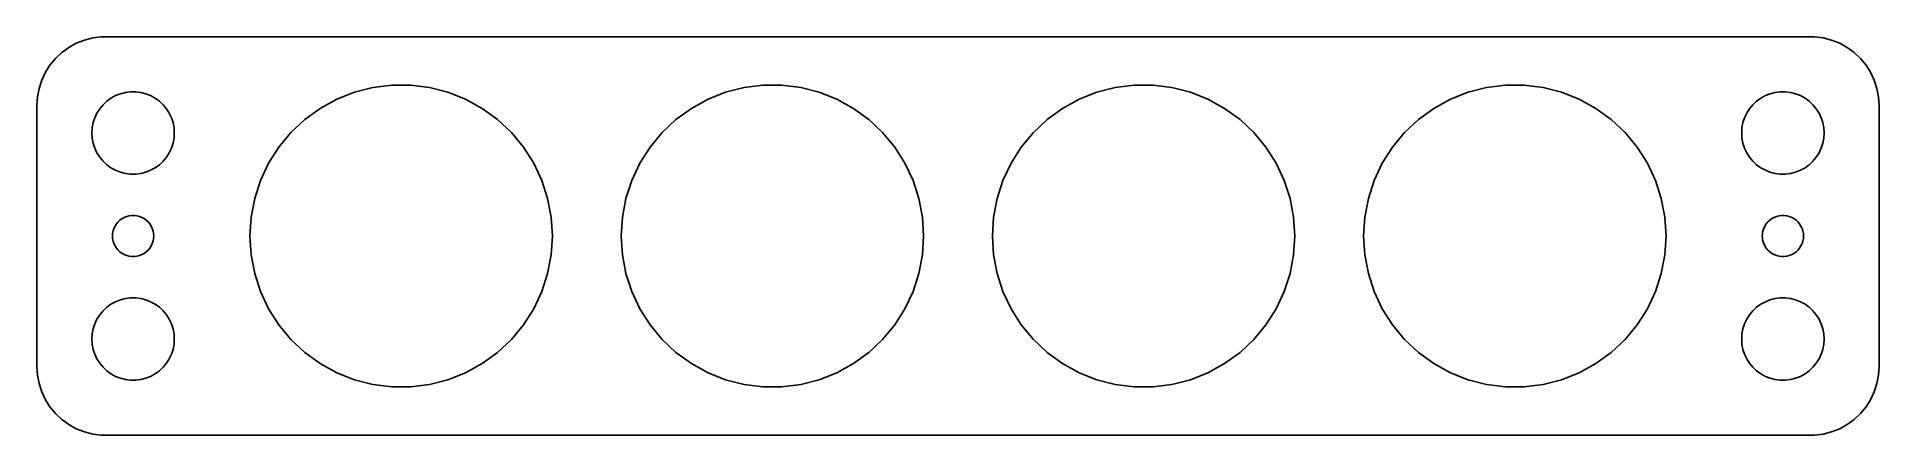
# Model space of a CAD drawing. Header units: metres. Extents: x -67 to 67, y -14 to 14.
import ezdxf

# ---------------------------------------------------------------- set-up
doc = ezdxf.new("R2010")
doc.units = ezdxf.units.M

msp = doc.modelspace()

# ---------------------------------------------------------------- linework, layer by layer
for p, q in [((-64.6791, 13.7216), (-65.1871, 13.3526)), ((-64.1289, 14.0241), (-64.6791, 13.7216)), ((-63.5451, 14.2553), (-64.1289, 14.0241)), ((-62.9369, 14.4114), (-63.5451, 14.2553)), ((-62.3139, 14.4901), (-62.9369, 14.4114)), ((62.3139, 14.4901), (-62.3139, 14.4901)), ((62.9369, 14.4114), (62.3139, 14.4901)), ((63.5451, 14.2553), (62.9369, 14.4114)), ((64.1289, 14.0241), (63.5451, 14.2553)), ((64.6791, 13.7216), (64.1289, 14.0241)), ((65.1871, 13.3526), (64.6791, 13.7216)), ((-66.0451, 12.4389), (-66.3815, 11.9088)), ((-65.6448, 12.9227), (-66.0451, 12.4389)), ((-65.1871, 13.3526), (-65.6448, 12.9227)), ((65.6448, 12.9227), (65.1871, 13.3526)), ((66.0451, 12.4389), (65.6448, 12.9227)), ((66.3815, 11.9088), (66.0451, 12.4389)), ((-66.8429, 10.7434), (-66.9606, 10.1267)), ((-66.6489, 11.3406), (-66.8429, 10.7434)), ((-66.3815, 11.9088), (-66.6489, 11.3406)), ((-43.8992, 10.4616), (-42.5612, 10.8051)), ((-42.5612, 10.8051), (-41.1907, 10.9783)), ((-41.1907, 10.9783), (-39.8093, 10.9783)), ((-39.8093, 10.9783), (-38.4388, 10.8051)), ((-38.4388, 10.8051), (-37.1008, 10.4616)), ((-16.8992, 10.4616), (-15.5612, 10.8051)), ((-15.5612, 10.8051), (-14.1907, 10.9783)), ((-14.1907, 10.9783), (-12.8093, 10.9783)), ((-12.8093, 10.9783), (-11.4388, 10.8051)), ((-11.4388, 10.8051), (-10.1008, 10.4616)), ((10.1008, 10.4616), (11.4388, 10.8051)), ((11.4388, 10.8051), (12.8093, 10.9783)), ((12.8093, 10.9783), (14.1907, 10.9783)), ((14.1907, 10.9783), (15.5612, 10.8051)), ((15.5612, 10.8051), (16.8992, 10.4616)), ((37.1008, 10.4616), (38.4388, 10.8051)), ((38.4388, 10.8051), (39.8093, 10.9783)), ((39.8093, 10.9783), (41.1907, 10.9783)), ((41.1907, 10.9783), (42.5612, 10.8051)), ((42.5612, 10.8051), (43.8992, 10.4616)), ((66.6489, 11.3406), (66.3815, 11.9088)), ((66.8429, 10.7434), (66.6489, 11.3406)), ((66.9606, 10.1267), (66.8429, 10.7434)), ((-66.9606, 10.1267), (-67, 9.5)), ((-67, 9.5), (-67, -9.5)), ((-62.427, 9.26335), (-62.1869, 9.55363)), ((-62.1869, 9.55363), (-61.9123, 9.81154)), ((-61.9123, 9.81154), (-61.6075, 10.033)), ((-61.6075, 10.033), (-61.2773, 10.2145)), ((-61.2773, 10.2145), (-60.927, 10.3532)), ((-60.927, 10.3532), (-60.5621, 10.4469)), ((-60.5621, 10.4469), (-60.1884, 10.4941)), ((-60.1884, 10.4941), (-59.8116, 10.4941)), ((-59.8116, 10.4941), (-59.4379, 10.4469)), ((-59.4379, 10.4469), (-59.0729, 10.3532)), ((-59.0729, 10.3532), (-58.7227, 10.2145)), ((-58.7227, 10.2145), (-58.3925, 10.033)), ((-58.3925, 10.033), (-58.0877, 9.81154)), ((-58.0877, 9.81154), (-57.8131, 9.55363)), ((-57.8131, 9.55363), (-57.5729, 9.26335)), ((-46.3941, 9.2876), (-45.1836, 9.95309)), ((-45.1836, 9.95309), (-43.8992, 10.4616)), ((-37.1008, 10.4616), (-35.8164, 9.95309)), ((-35.8164, 9.95309), (-34.6059, 9.2876)), ((-19.3941, 9.2876), (-18.1836, 9.95309)), ((-18.1836, 9.95309), (-16.8992, 10.4616)), ((-10.1008, 10.4616), (-8.81642, 9.95309)), ((-8.81642, 9.95309), (-7.6059, 9.2876)), ((7.6059, 9.2876), (8.81642, 9.95309)), ((8.81642, 9.95309), (10.1008, 10.4616)), ((16.8992, 10.4616), (18.1836, 9.95309)), ((18.1836, 9.95309), (19.3941, 9.2876)), ((34.6059, 9.2876), (35.8164, 9.95309)), ((35.8164, 9.95309), (37.1008, 10.4616)), ((43.8992, 10.4616), (45.1836, 9.95309)), ((45.1836, 9.95309), (46.3941, 9.2876)), ((57.5729, 9.26335), (57.8131, 9.55363)), ((57.8131, 9.55363), (58.0877, 9.81154)), ((58.0877, 9.81154), (58.3925, 10.033)), ((58.3925, 10.033), (58.7227, 10.2145)), ((58.7227, 10.2145), (59.0729, 10.3532)), ((59.0729, 10.3532), (59.4379, 10.4469)), ((59.4379, 10.4469), (59.8116, 10.4941)), ((59.8116, 10.4941), (60.1884, 10.4941)), ((60.1884, 10.4941), (60.5621, 10.4469)), ((60.5621, 10.4469), (60.927, 10.3532)), ((60.927, 10.3532), (61.2773, 10.2145)), ((61.2773, 10.2145), (61.6075, 10.033)), ((61.6075, 10.033), (61.9123, 9.81154)), ((61.9123, 9.81154), (62.1869, 9.55363)), ((62.1869, 9.55363), (62.427, 9.26335)), ((67, 9.5), (66.9606, 10.1267)), ((67, -9.5), (67, 9.5)), ((-62.9763, 7.87599), (-62.9057, 8.24606)), ((-62.9057, 8.24606), (-62.7893, 8.60437)), ((-62.7893, 8.60437), (-62.6289, 8.94525)), ((-62.6289, 8.94525), (-62.427, 9.26335)), ((-57.5729, 9.26335), (-57.3711, 8.94525)), ((-57.3711, 8.94525), (-57.2107, 8.60437)), ((-57.2107, 8.60437), (-57.0942, 8.24606)), ((-57.0942, 8.24606), (-57.0237, 7.87599)), ((-48.5186, 7.53001), (-47.5117, 8.47563)), ((-47.5117, 8.47563), (-46.3941, 9.2876)), ((-34.6059, 9.2876), (-33.4883, 8.47563)), ((-33.4883, 8.47563), (-32.4813, 7.53001)), ((-21.5186, 7.53001), (-20.5117, 8.47563)), ((-20.5117, 8.47563), (-19.3941, 9.2876)), ((-7.6059, 9.2876), (-6.48833, 8.47563)), ((-6.48833, 8.47563), (-5.48134, 7.53001)), ((5.48134, 7.53001), (6.48833, 8.47563)), ((6.48833, 8.47563), (7.6059, 9.2876)), ((19.3941, 9.2876), (20.5117, 8.47563)), ((20.5117, 8.47563), (21.5186, 7.53001)), ((32.4813, 7.53001), (33.4883, 8.47563)), ((33.4883, 8.47563), (34.6059, 9.2876)), ((46.3941, 9.2876), (47.5117, 8.47563)), ((47.5117, 8.47563), (48.5186, 7.53001)), ((57.0237, 7.87599), (57.0942, 8.24606)), ((57.0942, 8.24606), (57.2107, 8.60437)), ((57.2107, 8.60437), (57.3711, 8.94525)), ((57.3711, 8.94525), (57.5729, 9.26335)), ((62.427, 9.26335), (62.6289, 8.94525)), ((62.6289, 8.94525), (62.7893, 8.60437)), ((62.7893, 8.60437), (62.9057, 8.24606)), ((62.9057, 8.24606), (62.9763, 7.87599)), ((-63, 7.5), (-62.9763, 7.87599)), ((-62.9763, 7.12399), (-63, 7.5)), ((-62.9057, 6.75392), (-62.9763, 7.12399)), ((-62.7893, 6.39561), (-62.9057, 6.75392)), ((-57.0942, 6.75392), (-57.2107, 6.39561)), ((-57.0237, 7.12399), (-57.0942, 6.75392)), ((-57.0237, 7.87599), (-57, 7.5)), ((-57, 7.5), (-57.0237, 7.12399)), ((-49.3992, 6.46564), (-48.5186, 7.53001)), ((-32.4813, 7.53001), (-31.6008, 6.46564)), ((-22.3992, 6.46564), (-21.5186, 7.53001)), ((-5.48134, 7.53001), (-4.6008, 6.46564)), ((4.6008, 6.46564), (5.48134, 7.53001)), ((21.5186, 7.53001), (22.3992, 6.46564)), ((31.6008, 6.46564), (32.4813, 7.53001)), ((48.5186, 7.53001), (49.3992, 6.46564)), ((57, 7.5), (57.0237, 7.87599)), ((57.0237, 7.12399), (57, 7.5)), ((57.0942, 6.75392), (57.0237, 7.12399)), ((57.2107, 6.39561), (57.0942, 6.75392)), ((62.9057, 6.75392), (62.7893, 6.39561)), ((62.9763, 7.12399), (62.9057, 6.75392)), ((62.9763, 7.87599), (63, 7.5)), ((63, 7.5), (62.9763, 7.12399)), ((-62.6289, 6.05473), (-62.7893, 6.39561)), ((-62.427, 5.73663), (-62.6289, 6.05473)), ((-62.1869, 5.44635), (-62.427, 5.73663)), ((-61.9123, 5.18845), (-62.1869, 5.44635)), ((-57.8131, 5.44635), (-58.0877, 5.18845)), ((-57.5729, 5.73663), (-57.8131, 5.44635)), ((-57.3711, 6.05473), (-57.5729, 5.73663)), ((-57.2107, 6.39561), (-57.3711, 6.05473)), ((-50.1394, 5.29929), (-49.3992, 6.46564)), ((-31.6008, 6.46564), (-30.8606, 5.29929)), ((-23.1394, 5.29929), (-22.3992, 6.46564)), ((-4.6008, 6.46564), (-3.86063, 5.29929)), ((3.86063, 5.29929), (4.6008, 6.46564)), ((22.3992, 6.46564), (23.1394, 5.29929)), ((30.8606, 5.29929), (31.6008, 6.46564)), ((49.3992, 6.46564), (50.1394, 5.29929)), ((57.3711, 6.05473), (57.2107, 6.39561)), ((57.5729, 5.73663), (57.3711, 6.05473)), ((57.8131, 5.44635), (57.5729, 5.73663)), ((58.0877, 5.18845), (57.8131, 5.44635)), ((62.1869, 5.44635), (61.9123, 5.18845)), ((62.427, 5.73663), (62.1869, 5.44635)), ((62.6289, 6.05473), (62.427, 5.73663)), ((62.7893, 6.39561), (62.6289, 6.05473)), ((-61.6075, 4.96701), (-61.9123, 5.18845)), ((-61.2773, 4.78551), (-61.6075, 4.96701)), ((-60.927, 4.64682), (-61.2773, 4.78551)), ((-60.5621, 4.55313), (-60.927, 4.64682)), ((-60.1884, 4.50591), (-60.5621, 4.55313)), ((-59.8116, 4.50591), (-60.1884, 4.50591)), ((-59.4379, 4.55313), (-59.8116, 4.50591)), ((-59.0729, 4.64682), (-59.4379, 4.55313)), ((-58.7227, 4.78551), (-59.0729, 4.64682)), ((-58.3925, 4.96701), (-58.7227, 4.78551)), ((-58.0877, 5.18845), (-58.3925, 4.96701)), ((-51.1544, 2.73558), (-50.7275, 4.04936)), ((-50.7275, 4.04936), (-50.1394, 5.29929)), ((-30.8606, 5.29929), (-30.2724, 4.04936)), ((-30.2724, 4.04936), (-29.8456, 2.73558)), ((-24.1544, 2.73558), (-23.7275, 4.04936)), ((-23.7275, 4.04936), (-23.1394, 5.29929)), ((-3.86063, 5.29929), (-3.27245, 4.04936)), ((-3.27245, 4.04936), (-2.84558, 2.73558)), ((2.84558, 2.73558), (3.27245, 4.04936)), ((3.27245, 4.04936), (3.86063, 5.29929)), ((23.1394, 5.29929), (23.7275, 4.04936)), ((23.7275, 4.04936), (24.1544, 2.73558)), ((29.8456, 2.73558), (30.2724, 4.04936)), ((30.2724, 4.04936), (30.8606, 5.29929)), ((50.1394, 5.29929), (50.7275, 4.04936)), ((50.7275, 4.04936), (51.1544, 2.73558)), ((58.3925, 4.96701), (58.0877, 5.18845)), ((58.7227, 4.78551), (58.3925, 4.96701)), ((59.0729, 4.64682), (58.7227, 4.78551)), ((59.4379, 4.55313), (59.0729, 4.64682)), ((59.8116, 4.50591), (59.4379, 4.55313)), ((60.1884, 4.50591), (59.8116, 4.50591)), ((60.5621, 4.55313), (60.1884, 4.50591)), ((60.927, 4.64682), (60.5621, 4.55313)), ((61.2773, 4.78551), (60.927, 4.64682)), ((61.6075, 4.96701), (61.2773, 4.78551)), ((61.9123, 5.18845), (61.6075, 4.96701)), ((-51.4133, 1.37866), (-51.1544, 2.73558)), ((-29.8456, 2.73558), (-29.5867, 1.37866)), ((-24.4133, 1.37866), (-24.1544, 2.73558)), ((-2.84558, 2.73558), (-2.58673, 1.37866)), ((2.58673, 1.37866), (2.84558, 2.73558)), ((24.1544, 2.73558), (24.4133, 1.37866)), ((29.5867, 1.37866), (29.8456, 2.73558)), ((51.1544, 2.73558), (51.4133, 1.37866)), ((-60.8037, 1.26648), (-60.6387, 1.35724)), ((-60.6387, 1.35724), (-60.4635, 1.42657)), ((-60.4635, 1.42657), (-60.2811, 1.47342)), ((-60.2811, 1.47342), (-60.0942, 1.49704)), ((-60.0942, 1.49704), (-59.9058, 1.49704)), ((-59.9058, 1.49704), (-59.7189, 1.47342)), ((-59.7189, 1.47342), (-59.5365, 1.42657)), ((-59.5365, 1.42657), (-59.3613, 1.35724)), ((-59.3613, 1.35724), (-59.1963, 1.26648)), ((-51.5, 0), (-51.4133, 1.37866)), ((-29.5867, 1.37866), (-29.5, 0)), ((-24.5, 0), (-24.4133, 1.37866)), ((-2.58673, 1.37866), (-2.5, 0)), ((2.5, 0), (2.58673, 1.37866)), ((24.4133, 1.37866), (24.5, 0)), ((29.5, 0), (29.5867, 1.37866)), ((51.4133, 1.37866), (51.5, 0)), ((59.1963, 1.26648), (59.3613, 1.35724)), ((59.3613, 1.35724), (59.5365, 1.42657)), ((59.5365, 1.42657), (59.7189, 1.47342)), ((59.7189, 1.47342), (59.9058, 1.49704)), ((59.9058, 1.49704), (60.0942, 1.49704)), ((60.0942, 1.49704), (60.2811, 1.47342)), ((60.2811, 1.47342), (60.4635, 1.42657)), ((60.4635, 1.42657), (60.6387, 1.35724)), ((60.6387, 1.35724), (60.8037, 1.26648)), ((-61.5, 0), (-61.4882, 0.187988)), ((-61.4882, -0.187988), (-61.5, 0)), ((-61.4882, 0.187988), (-61.4529, 0.373032)), ((-61.4529, 0.373032), (-61.3947, 0.552185)), ((-61.3947, 0.552185), (-61.3145, 0.722626)), ((-61.3145, 0.722626), (-61.2135, 0.881668)), ((-61.2135, 0.881668), (-61.0934, 1.02681)), ((-61.0934, 1.02681), (-60.9561, 1.15576)), ((-60.9561, 1.15576), (-60.8037, 1.26648)), ((-59.1963, 1.26648), (-59.0439, 1.15576)), ((-59.0439, 1.15576), (-58.9065, 1.02681)), ((-58.9065, 1.02681), (-58.7865, 0.881668)), ((-58.7865, 0.881668), (-58.6855, 0.722626)), ((-58.6855, 0.722626), (-58.6053, 0.552185)), ((-58.6053, 0.552185), (-58.5471, 0.373032)), ((-58.5471, 0.373032), (-58.5118, 0.187988)), ((-58.5118, 0.187988), (-58.5, 0)), ((-58.5, 0), (-58.5118, -0.187988)), ((-51.4133, -1.37866), (-51.5, 0)), ((-29.5, 0), (-29.5867, -1.37866)), ((-24.4133, -1.37866), (-24.5, 0)), ((-2.5, 0), (-2.58673, -1.37866)), ((2.58673, -1.37866), (2.5, 0)), ((24.5, 0), (24.4133, -1.37866)), ((29.5867, -1.37866), (29.5, 0)), ((51.5, 0), (51.4133, -1.37866)), ((58.5, 0), (58.5118, 0.187988)), ((58.5118, -0.187988), (58.5, 0)), ((58.5118, 0.187988), (58.5471, 0.373032)), ((58.5471, 0.373032), (58.6053, 0.552185)), ((58.6053, 0.552185), (58.6855, 0.722626)), ((58.6855, 0.722626), (58.7865, 0.881668)), ((58.7865, 0.881668), (58.9065, 1.02681)), ((58.9065, 1.02681), (59.0439, 1.15576)), ((59.0439, 1.15576), (59.1963, 1.26648)), ((60.8037, 1.26648), (60.9561, 1.15576)), ((60.9561, 1.15576), (61.0934, 1.02681)), ((61.0934, 1.02681), (61.2135, 0.881668)), ((61.2135, 0.881668), (61.3145, 0.722626)), ((61.3145, 0.722626), (61.3947, 0.552185)), ((61.3947, 0.552185), (61.4529, 0.373032)), ((61.4529, 0.373032), (61.4882, 0.187988)), ((61.4882, 0.187988), (61.5, 0)), ((61.5, 0), (61.4882, -0.187988)), ((-61.4529, -0.373032), (-61.4882, -0.187988)), ((-61.3947, -0.552185), (-61.4529, -0.373032)), ((-61.3145, -0.722626), (-61.3947, -0.552185)), ((-61.2135, -0.881668), (-61.3145, -0.722626)), ((-61.0934, -1.02681), (-61.2135, -0.881668)), ((-60.9561, -1.15576), (-61.0934, -1.02681)), ((-60.8037, -1.26648), (-60.9561, -1.15576)), ((-60.6387, -1.35724), (-60.8037, -1.26648)), ((-59.1963, -1.26648), (-59.3613, -1.35724)), ((-59.0439, -1.15576), (-59.1963, -1.26648)), ((-58.9065, -1.02681), (-59.0439, -1.15576)), ((-58.7865, -0.881668), (-58.9065, -1.02681)), ((-58.6855, -0.722626), (-58.7865, -0.881668)), ((-58.6053, -0.552185), (-58.6855, -0.722626)), ((-58.5471, -0.373032), (-58.6053, -0.552185)), ((-58.5118, -0.187988), (-58.5471, -0.373032)), ((58.5471, -0.373032), (58.5118, -0.187988)), ((58.6053, -0.552185), (58.5471, -0.373032)), ((58.6855, -0.722626), (58.6053, -0.552185)), ((58.7865, -0.881668), (58.6855, -0.722626)), ((58.9065, -1.02681), (58.7865, -0.881668)), ((59.0439, -1.15576), (58.9065, -1.02681)), ((59.1963, -1.26648), (59.0439, -1.15576)), ((59.3613, -1.35724), (59.1963, -1.26648)), ((60.8037, -1.26648), (60.6387, -1.35724)), ((60.9561, -1.15576), (60.8037, -1.26648)), ((61.0934, -1.02681), (60.9561, -1.15576)), ((61.2135, -0.881668), (61.0934, -1.02681)), ((61.3145, -0.722626), (61.2135, -0.881668)), ((61.3947, -0.552185), (61.3145, -0.722626)), ((61.4529, -0.373032), (61.3947, -0.552185)), ((61.4882, -0.187988), (61.4529, -0.373032)), ((-60.4635, -1.42657), (-60.6387, -1.35724)), ((-60.2811, -1.47342), (-60.4635, -1.42657)), ((-60.0942, -1.49704), (-60.2811, -1.47342)), ((-59.9058, -1.49704), (-60.0942, -1.49704)), ((-59.7189, -1.47342), (-59.9058, -1.49704)), ((-59.5365, -1.42657), (-59.7189, -1.47342)), ((-59.3613, -1.35724), (-59.5365, -1.42657)), ((-51.1544, -2.73558), (-51.4133, -1.37866)), ((-29.5867, -1.37866), (-29.8456, -2.73558)), ((-24.1544, -2.73558), (-24.4133, -1.37866)), ((-2.58673, -1.37866), (-2.84558, -2.73558)), ((2.84558, -2.73558), (2.58673, -1.37866)), ((24.4133, -1.37866), (24.1544, -2.73558)), ((29.8456, -2.73558), (29.5867, -1.37866)), ((51.4133, -1.37866), (51.1544, -2.73558)), ((59.5365, -1.42657), (59.3613, -1.35724)), ((59.7189, -1.47342), (59.5365, -1.42657)), ((59.9058, -1.49704), (59.7189, -1.47342)), ((60.0942, -1.49704), (59.9058, -1.49704)), ((60.2811, -1.47342), (60.0942, -1.49704)), ((60.4635, -1.42657), (60.2811, -1.47342)), ((60.6387, -1.35724), (60.4635, -1.42657)), ((-50.7275, -4.04936), (-51.1544, -2.73558)), ((-29.8456, -2.73558), (-30.2724, -4.04936)), ((-23.7275, -4.04936), (-24.1544, -2.73558)), ((-2.84558, -2.73558), (-3.27245, -4.04936)), ((3.27245, -4.04936), (2.84558, -2.73558)), ((24.1544, -2.73558), (23.7275, -4.04936)), ((30.2724, -4.04936), (29.8456, -2.73558)), ((51.1544, -2.73558), (50.7275, -4.04936)), ((-62.1869, -5.44635), (-61.9123, -5.18845)), ((-61.9123, -5.18845), (-61.6075, -4.96701)), ((-61.6075, -4.96701), (-61.2773, -4.78551)), ((-61.2773, -4.78551), (-60.927, -4.64682)), ((-60.927, -4.64682), (-60.5621, -4.55313)), ((-60.5621, -4.55313), (-60.1884, -4.50591)), ((-60.1884, -4.50591), (-59.8116, -4.50591)), ((-59.8116, -4.50591), (-59.4379, -4.55313)), ((-59.4379, -4.55313), (-59.0729, -4.64682)), ((-59.0729, -4.64682), (-58.7227, -4.78551)), ((-58.7227, -4.78551), (-58.3925, -4.96701)), ((-58.3925, -4.96701), (-58.0877, -5.18845)), ((-58.0877, -5.18845), (-57.8131, -5.44635)), ((-50.1394, -5.29929), (-50.7275, -4.04936)), ((-49.3992, -6.46564), (-50.1394, -5.29929)), ((-30.8606, -5.29929), (-31.6008, -6.46564)), ((-30.2724, -4.04936), (-30.8606, -5.29929)), ((-23.1394, -5.29929), (-23.7275, -4.04936)), ((-22.3992, -6.46564), (-23.1394, -5.29929)), ((-3.86063, -5.29929), (-4.6008, -6.46564)), ((-3.27245, -4.04936), (-3.86063, -5.29929)), ((3.86063, -5.29929), (3.27245, -4.04936)), ((4.6008, -6.46564), (3.86063, -5.29929)), ((23.1394, -5.29929), (22.3992, -6.46564)), ((23.7275, -4.04936), (23.1394, -5.29929)), ((30.8606, -5.29929), (30.2724, -4.04936)), ((31.6008, -6.46564), (30.8606, -5.29929)), ((50.1394, -5.29929), (49.3992, -6.46564)), ((50.7275, -4.04936), (50.1394, -5.29929)), ((57.8131, -5.44635), (58.0877, -5.18845)), ((58.0877, -5.18845), (58.3925, -4.96701)), ((58.3925, -4.96701), (58.7227, -4.78551)), ((58.7227, -4.78551), (59.0729, -4.64682)), ((59.0729, -4.64682), (59.4379, -4.55313)), ((59.4379, -4.55313), (59.8116, -4.50591)), ((59.8116, -4.50591), (60.1884, -4.50591)), ((60.1884, -4.50591), (60.5621, -4.55313)), ((60.5621, -4.55313), (60.927, -4.64682)), ((60.927, -4.64682), (61.2773, -4.78551)), ((61.2773, -4.78551), (61.6075, -4.96701)), ((61.6075, -4.96701), (61.9123, -5.18845)), ((61.9123, -5.18845), (62.1869, -5.44635)), ((-62.9057, -6.75392), (-62.7893, -6.39561)), ((-62.7893, -6.39561), (-62.6289, -6.05473)), ((-62.6289, -6.05473), (-62.427, -5.73663)), ((-62.427, -5.73663), (-62.1869, -5.44635)), ((-57.8131, -5.44635), (-57.5729, -5.73663)), ((-57.5729, -5.73663), (-57.3711, -6.05473)), ((-57.3711, -6.05473), (-57.2107, -6.39561)), ((-57.2107, -6.39561), (-57.0942, -6.75392)), ((-48.5186, -7.53001), (-49.3992, -6.46564)), ((-31.6008, -6.46564), (-32.4813, -7.53001)), ((-21.5186, -7.53001), (-22.3992, -6.46564)), ((-4.6008, -6.46564), (-5.48134, -7.53001)), ((5.48134, -7.53001), (4.6008, -6.46564)), ((22.3992, -6.46564), (21.5186, -7.53001)), ((32.4813, -7.53001), (31.6008, -6.46564)), ((49.3992, -6.46564), (48.5186, -7.53001)), ((57.0942, -6.75392), (57.2107, -6.39561)), ((57.2107, -6.39561), (57.3711, -6.05473)), ((57.3711, -6.05473), (57.5729, -5.73663)), ((57.5729, -5.73663), (57.8131, -5.44635)), ((62.1869, -5.44635), (62.427, -5.73663)), ((62.427, -5.73663), (62.6289, -6.05473)), ((62.6289, -6.05473), (62.7893, -6.39561)), ((62.7893, -6.39561), (62.9057, -6.75392)), ((-63, -7.5), (-62.9763, -7.12399)), ((-62.9763, -7.87599), (-63, -7.5)), ((-62.9763, -7.12399), (-62.9057, -6.75392)), ((-62.9057, -8.24606), (-62.9763, -7.87599)), ((-57.0942, -6.75392), (-57.0237, -7.12399)), ((-57.0237, -7.87599), (-57.0942, -8.24606)), ((-57.0237, -7.12399), (-57, -7.5)), ((-57, -7.5), (-57.0237, -7.87599)), ((-47.5117, -8.47563), (-48.5186, -7.53001)), ((-32.4813, -7.53001), (-33.4883, -8.47563)), ((-20.5117, -8.47563), (-21.5186, -7.53001)), ((-5.48134, -7.53001), (-6.48833, -8.47563)), ((6.48833, -8.47563), (5.48134, -7.53001)), ((21.5186, -7.53001), (20.5117, -8.47563)), ((33.4883, -8.47563), (32.4813, -7.53001)), ((48.5186, -7.53001), (47.5117, -8.47563)), ((57, -7.5), (57.0237, -7.12399)), ((57.0237, -7.87599), (57, -7.5)), ((57.0237, -7.12399), (57.0942, -6.75392)), ((57.0942, -8.24606), (57.0237, -7.87599)), ((62.9057, -6.75392), (62.9763, -7.12399)), ((62.9763, -7.87599), (62.9057, -8.24606)), ((62.9763, -7.12399), (63, -7.5)), ((63, -7.5), (62.9763, -7.87599)), ((-62.7893, -8.60437), (-62.9057, -8.24606)), ((-62.6289, -8.94525), (-62.7893, -8.60437)), ((-62.427, -9.26335), (-62.6289, -8.94525)), ((-62.1869, -9.55363), (-62.427, -9.26335)), ((-57.5729, -9.26335), (-57.8131, -9.55363)), ((-57.3711, -8.94525), (-57.5729, -9.26335)), ((-57.2107, -8.60437), (-57.3711, -8.94525)), ((-57.0942, -8.24606), (-57.2107, -8.60437)), ((-46.3941, -9.2876), (-47.5117, -8.47563)), ((-45.1836, -9.95309), (-46.3941, -9.2876)), ((-34.6059, -9.2876), (-35.8164, -9.95309)), ((-33.4883, -8.47563), (-34.6059, -9.2876)), ((-19.3941, -9.2876), (-20.5117, -8.47563)), ((-18.1836, -9.95309), (-19.3941, -9.2876)), ((-7.6059, -9.2876), (-8.81642, -9.95309)), ((-6.48833, -8.47563), (-7.6059, -9.2876)), ((7.6059, -9.2876), (6.48833, -8.47563)), ((8.81642, -9.95309), (7.6059, -9.2876)), ((19.3941, -9.2876), (18.1836, -9.95309)), ((20.5117, -8.47563), (19.3941, -9.2876)), ((34.6059, -9.2876), (33.4883, -8.47563)), ((35.8164, -9.95309), (34.6059, -9.2876)), ((46.3941, -9.2876), (45.1836, -9.95309)), ((47.5117, -8.47563), (46.3941, -9.2876)), ((57.2107, -8.60437), (57.0942, -8.24606)), ((57.3711, -8.94525), (57.2107, -8.60437)), ((57.5729, -9.26335), (57.3711, -8.94525)), ((57.8131, -9.55363), (57.5729, -9.26335)), ((62.427, -9.26335), (62.1869, -9.55363)), ((62.6289, -8.94525), (62.427, -9.26335)), ((62.7893, -8.60437), (62.6289, -8.94525)), ((62.9057, -8.24606), (62.7893, -8.60437)), ((-67, -9.5), (-66.9606, -10.1267)), ((-66.9606, -10.1267), (-66.8429, -10.7434)), ((-61.9123, -9.81154), (-62.1869, -9.55363)), ((-61.6075, -10.033), (-61.9123, -9.81154)), ((-61.2773, -10.2145), (-61.6075, -10.033)), ((-60.927, -10.3532), (-61.2773, -10.2145)), ((-60.5621, -10.4469), (-60.927, -10.3532)), ((-60.1884, -10.4941), (-60.5621, -10.4469)), ((-59.8116, -10.4941), (-60.1884, -10.4941)), ((-59.4379, -10.4469), (-59.8116, -10.4941)), ((-59.0729, -10.3532), (-59.4379, -10.4469)), ((-58.7227, -10.2145), (-59.0729, -10.3532)), ((-58.3925, -10.033), (-58.7227, -10.2145)), ((-58.0877, -9.81154), (-58.3925, -10.033)), ((-57.8131, -9.55363), (-58.0877, -9.81154)), ((-43.8992, -10.4616), (-45.1836, -9.95309)), ((-42.5612, -10.8051), (-43.8992, -10.4616)), ((-37.1008, -10.4616), (-38.4388, -10.8051)), ((-35.8164, -9.95309), (-37.1008, -10.4616)), ((-16.8992, -10.4616), (-18.1836, -9.95309)), ((-15.5612, -10.8051), (-16.8992, -10.4616)), ((-10.1008, -10.4616), (-11.4388, -10.8051)), ((-8.81642, -9.95309), (-10.1008, -10.4616)), ((10.1008, -10.4616), (8.81642, -9.95309)), ((11.4388, -10.8051), (10.1008, -10.4616)), ((16.8992, -10.4616), (15.5612, -10.8051)), ((18.1836, -9.95309), (16.8992, -10.4616)), ((37.1008, -10.4616), (35.8164, -9.95309)), ((38.4388, -10.8051), (37.1008, -10.4616)), ((43.8992, -10.4616), (42.5612, -10.8051)), ((45.1836, -9.95309), (43.8992, -10.4616)), ((58.0877, -9.81154), (57.8131, -9.55363)), ((58.3925, -10.033), (58.0877, -9.81154)), ((58.7227, -10.2145), (58.3925, -10.033)), ((59.0729, -10.3532), (58.7227, -10.2145)), ((59.4379, -10.4469), (59.0729, -10.3532)), ((59.8116, -10.4941), (59.4379, -10.4469)), ((60.1884, -10.4941), (59.8116, -10.4941)), ((60.5621, -10.4469), (60.1884, -10.4941)), ((60.927, -10.3532), (60.5621, -10.4469)), ((61.2773, -10.2145), (60.927, -10.3532)), ((61.6075, -10.033), (61.2773, -10.2145)), ((61.9123, -9.81154), (61.6075, -10.033)), ((62.1869, -9.55363), (61.9123, -9.81154)), ((66.8429, -10.7434), (66.9606, -10.1267)), ((66.9606, -10.1267), (67, -9.5)), ((-66.8429, -10.7434), (-66.6489, -11.3406)), ((-66.6489, -11.3406), (-66.3815, -11.9088)), ((-66.3815, -11.9088), (-66.0451, -12.4389)), ((-41.1907, -10.9783), (-42.5612, -10.8051)), ((-39.8093, -10.9783), (-41.1907, -10.9783)), ((-38.4388, -10.8051), (-39.8093, -10.9783)), ((-14.1907, -10.9783), (-15.5612, -10.8051)), ((-12.8093, -10.9783), (-14.1907, -10.9783)), ((-11.4388, -10.8051), (-12.8093, -10.9783)), ((12.8093, -10.9783), (11.4388, -10.8051)), ((14.1907, -10.9783), (12.8093, -10.9783)), ((15.5612, -10.8051), (14.1907, -10.9783)), ((39.8093, -10.9783), (38.4388, -10.8051)), ((41.1907, -10.9783), (39.8093, -10.9783)), ((42.5612, -10.8051), (41.1907, -10.9783)), ((66.0451, -12.4389), (66.3815, -11.9088)), ((66.3815, -11.9088), (66.6489, -11.3406)), ((66.6489, -11.3406), (66.8429, -10.7434)), ((-66.0451, -12.4389), (-65.6448, -12.9227)), ((-65.6448, -12.9227), (-65.1871, -13.3526)), ((-65.1871, -13.3526), (-64.6791, -13.7216)), ((64.6791, -13.7216), (65.1871, -13.3526)), ((65.1871, -13.3526), (65.6448, -12.9227)), ((65.6448, -12.9227), (66.0451, -12.4389)), ((-64.6791, -13.7216), (-64.1289, -14.0241)), ((-64.1289, -14.0241), (-63.5451, -14.2553)), ((-63.5451, -14.2553), (-62.9369, -14.4114)), ((-62.9369, -14.4114), (-62.3139, -14.4901)), ((-62.3139, -14.4901), (62.3139, -14.4901)), ((62.3139, -14.4901), (62.9369, -14.4114)), ((62.9369, -14.4114), (63.5451, -14.2553)), ((63.5451, -14.2553), (64.1289, -14.0241)), ((64.1289, -14.0241), (64.6791, -13.7216))]:
    msp.add_line(p, q)

doc.saveas('drawing.dxf')
